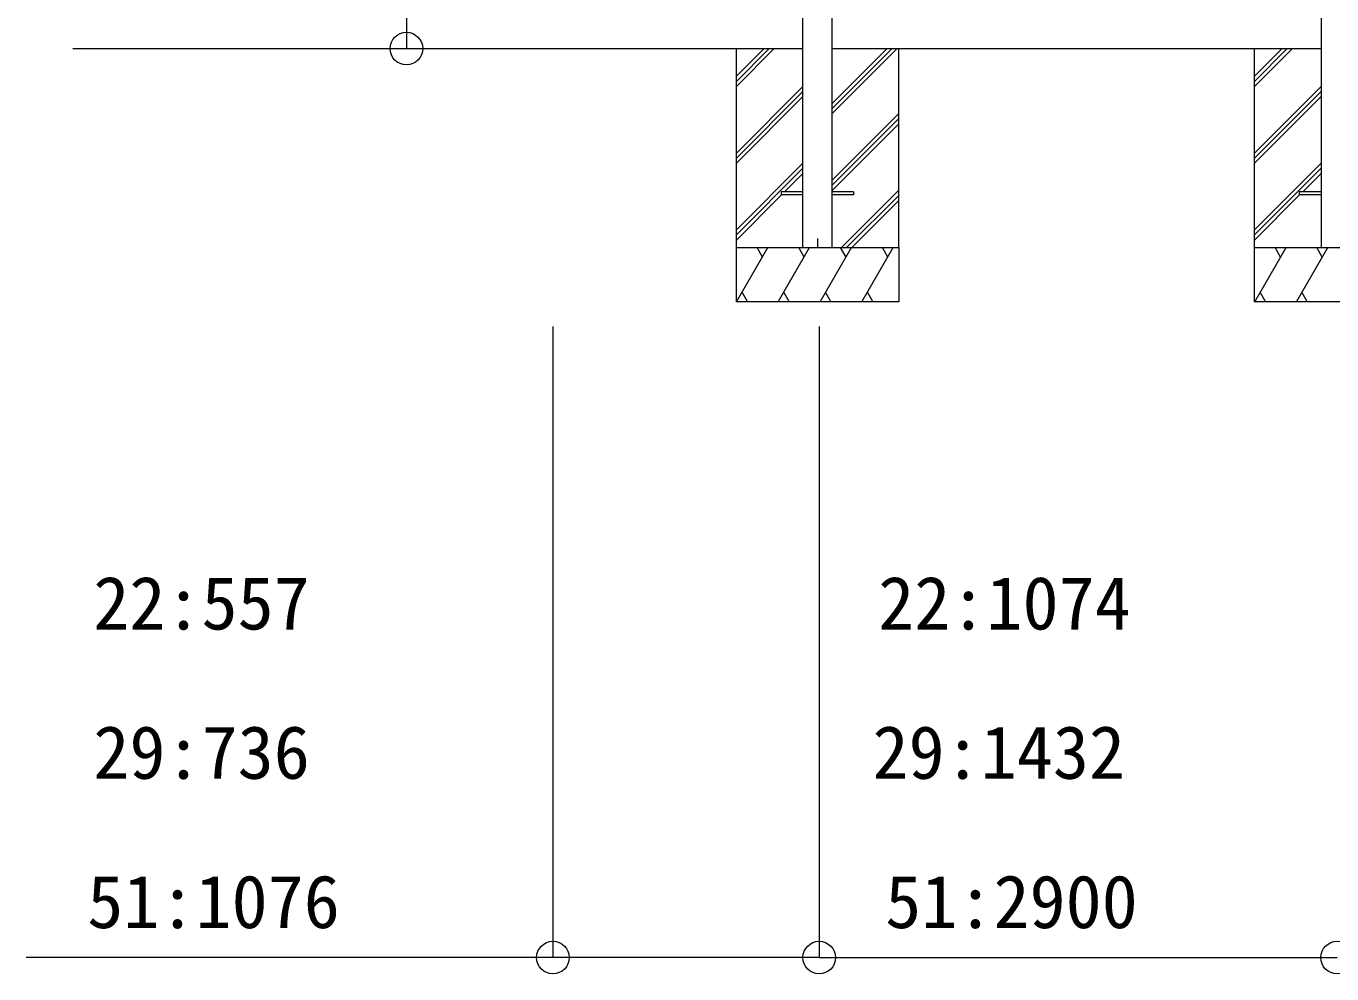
# Model space of a CAD drawing. Units: millimetres, scale not verified. Extents: x -29696 to 25304, y -20999 to 19001.
# Drawn here: x -13941 to -10332, y 7650 to 10268 of the extents above; entities that cross this region are included whole.
import ezdxf
from ezdxf.enums import TextEntityAlignment as Align

# ---------------------------------------------------------------- set-up
doc = ezdxf.new("R2010")
doc.units = ezdxf.units.MM
doc.header["$LTSCALE"] = 100
doc.linetypes.add('CHAIN1', pattern=[8, 5, -1, 1, -1])
for name, color, linetype, lineweight in [('0-2_YKK_N1', 2, 'Continuous', 9), ('0-3_YKK_Z1', 7, 'Continuous', 9), ('0-4_YKK_A1', 4, 'Continuous', 9)]:
    doc.layers.add(name, color=color, linetype=linetype, lineweight=lineweight)
doc.styles.add('ＭＳ ゴシック', font='')
doc.styles.get('ＭＳ ゴシック').set_extended_font_data('MS Gothic')

msp = doc.modelspace()

# ---------------------------------------------------------------- linework, layer by layer
at = {"layer": '0-2_YKK_N1'}
for p, q in [((-12890.2, 11709.2), (-12890.2, 10206.4)), ((-12485.2, 9438.1), (-12485.2, 7693.8)), ((-11749.3, 9438.1), (-11749.3, 7693.8)), ((-11749.3, 9438.1), (-11749.3, 7693.8)), ((-11749.3, 7694.8), (-13941.3, 7694.8)), ((-11749.3, 7694.8), (-10317.6, 7694.8))]:
    msp.add_line(p, q, dxfattribs=at)
for centre in [(-12890.2, 10206.4), (-12485.2, 7694.8), (-11749.3, 7694.8), (-11749.3, 7694.8), (-10317.6, 7694.8), (-10317.6, 7694.8)]:
    msp.add_circle(centre, 45, dxfattribs=at)
at = {"layer": '0-3_YKK_Z1'}
for p, q in [((-13812.6, 10206.4), (-11794.2, 10206.4)), ((-11979.2, 10100.8), (-11873.5, 10206.4)), ((-11979.2, 10129.1), (-11901.8, 10206.4)), ((-11979.2, 10115), (-11887.7, 10206.4)), ((-11714.2, 10054.1), (-11561.8, 10206.4)), ((-11714.2, 10025.8), (-11533.5, 10206.4)), ((-11714.2, 10040), (-11547.7, 10206.4)), ((-11714.2, 10206.4), (-10362.2, 10206.4)), ((-11529.2, 9656.5), (-11529.2, 10206.4)), ((-10547.2, 10100.8), (-10441.5, 10206.4)), ((-10547.2, 10129.1), (-10469.8, 10206.4)), ((-10547.2, 10115), (-10455.7, 10206.4)), ((-11979.2, 9917), (-11794.2, 10102)), ((-11979.2, 9902.8), (-11794.2, 10087.8)), ((-11979.2, 9888.7), (-11794.2, 10073.7)), ((-10547.2, 9917), (-10362.2, 10102)), ((-10547.2, 9902.8), (-10362.2, 10087.8)), ((-10547.2, 9888.7), (-10362.2, 10073.7)), ((-11714.2, 9842), (-11529.2, 10027)), ((-11714.2, 9827.8), (-11529.2, 10012.8)), ((-11714.2, 9813.7), (-11529.2, 9998.7)), ((-11979.2, 9704.8), (-11794.2, 9889.8)), ((-10547.2, 9704.8), (-10362.2, 9889.8)), ((-11979.2, 9690.7), (-11794.2, 9875.7)), ((-11844.8, 9810.9), (-11794.2, 9861.6)), ((-10547.2, 9690.7), (-10362.2, 9875.7)), ((-10412.8, 9810.9), (-10362.2, 9861.6)), ((-11979.2, 9676.6), (-11853.8, 9801.9)), ((-11687.6, 9656.5), (-11529.2, 9814.8)), ((-11673.4, 9656.5), (-11529.2, 9800.7)), ((-11659.3, 9656.5), (-11529.2, 9786.6)), ((-10547.2, 9676.6), (-10421.8, 9801.9)), ((-11979.2, 9656.5), (-11979.2, 9506.5)), ((-11977.6, 9506.5), (-11891, 9656.5)), ((-11906, 9630.5), (-11921, 9656.5)), ((-11862.2, 9506.5), (-11775.6, 9656.5)), ((-11790.6, 9630.5), (-11805.6, 9656.5)), ((-11746.7, 9506.5), (-11660.1, 9656.5)), ((-11675.1, 9630.5), (-11690.1, 9656.5)), ((-11631.2, 9506.5), (-11544.6, 9656.5)), ((-11559.6, 9630.5), (-11574.6, 9656.5)), ((-10547.2, 9656.5), (-10547.2, 9506.5)), ((-10545.6, 9506.5), (-10459, 9656.5)), ((-10474, 9630.5), (-10489, 9656.5)), ((-10430.2, 9506.5), (-10343.6, 9656.5)), ((-10358.6, 9630.5), (-10373.6, 9656.5)), ((-11962.6, 9532.4), (-11947.6, 9506.5)), ((-11847.2, 9532.4), (-11832.2, 9506.5)), ((-11731.7, 9532.4), (-11716.7, 9506.5)), ((-11616.2, 9532.4), (-11601.2, 9506.5)), ((-10530.6, 9532.4), (-10515.6, 9506.5)), ((-10415.2, 9532.4), (-10400.2, 9506.5))]:
    msp.add_line(p, q, dxfattribs=at)
for points in [[(-11979.2, 10206.4), (-11979.2, 9656.5), (-11529.2, 9656.5)], [(-10547.2, 10206.4), (-10547.2, 9656.5), (-10097.2, 9656.5)], [(-11529.2, 9656.5), (-11529.2, 9506.5), (-11979.2, 9506.5)], [(-10097.2, 9656.5), (-10097.2, 9506.5), (-10547.2, 9506.5)]]:
    msp.add_lwpolyline(points, dxfattribs=at)
at = {"layer": '0-4_YKK_A1'}
for p, q in [((-11794.2, 9656.5), (-11794.2, 10381.4)), ((-11714.2, 10381.4), (-11714.2, 9656.5)), ((-10362.2, 10381.4), (-10362.2, 9656.5)), ((-10362.2, 10381.4), (-10362.2, 10206.4)), ((-11854.2, 9810.9), (-11854.2, 9801.9)), ((-11794.2, 9810.9), (-11854.2, 9810.9)), ((-11794.2, 9801.9), (-11854.2, 9801.9)), ((-11654.2, 9810.9), (-11714.2, 9810.9)), ((-10422.2, 9810.9), (-10422.2, 9801.9)), ((-10362.2, 9810.9), (-10422.2, 9810.9)), ((-10362.2, 9801.9), (-10422.2, 9801.9))]:
    msp.add_line(p, q, dxfattribs=at)
at = {"layer": '0-4_YKK_A1', "linetype": 'CHAIN1'}
msp.add_line((-11754.2, 9681.9), (-11754.2, 9656.5), dxfattribs=at)
at = {"layer": '0-4_YKK_A1'}
msp.add_lwpolyline([(-11654.2, 9810.9), (-11654.2, 9801.9), (-11714.2, 9801.9)], dxfattribs=at)

# ---------------------------------------------------------------- texts
at = {"layer": '0-2_YKK_N1', "color": 4, "style": 'ＭＳ ゴシック'}
for s, p in [('22:557', (-13755.6, 8557.3)), ('22:1074', (-11586.2, 8557.3)), ('29:736', (-13755.6, 8144.8)), ('29:1432', (-11602, 8144.8)), ('51:1076', (-13772.3, 7732.3)), ('51:2900', (-11566.8, 7732.3))]:
    msp.add_text(s, height=146.6, dxfattribs=at).set_placement(p, align=Align.BOTTOM_LEFT)

doc.saveas('drawing.dxf')
